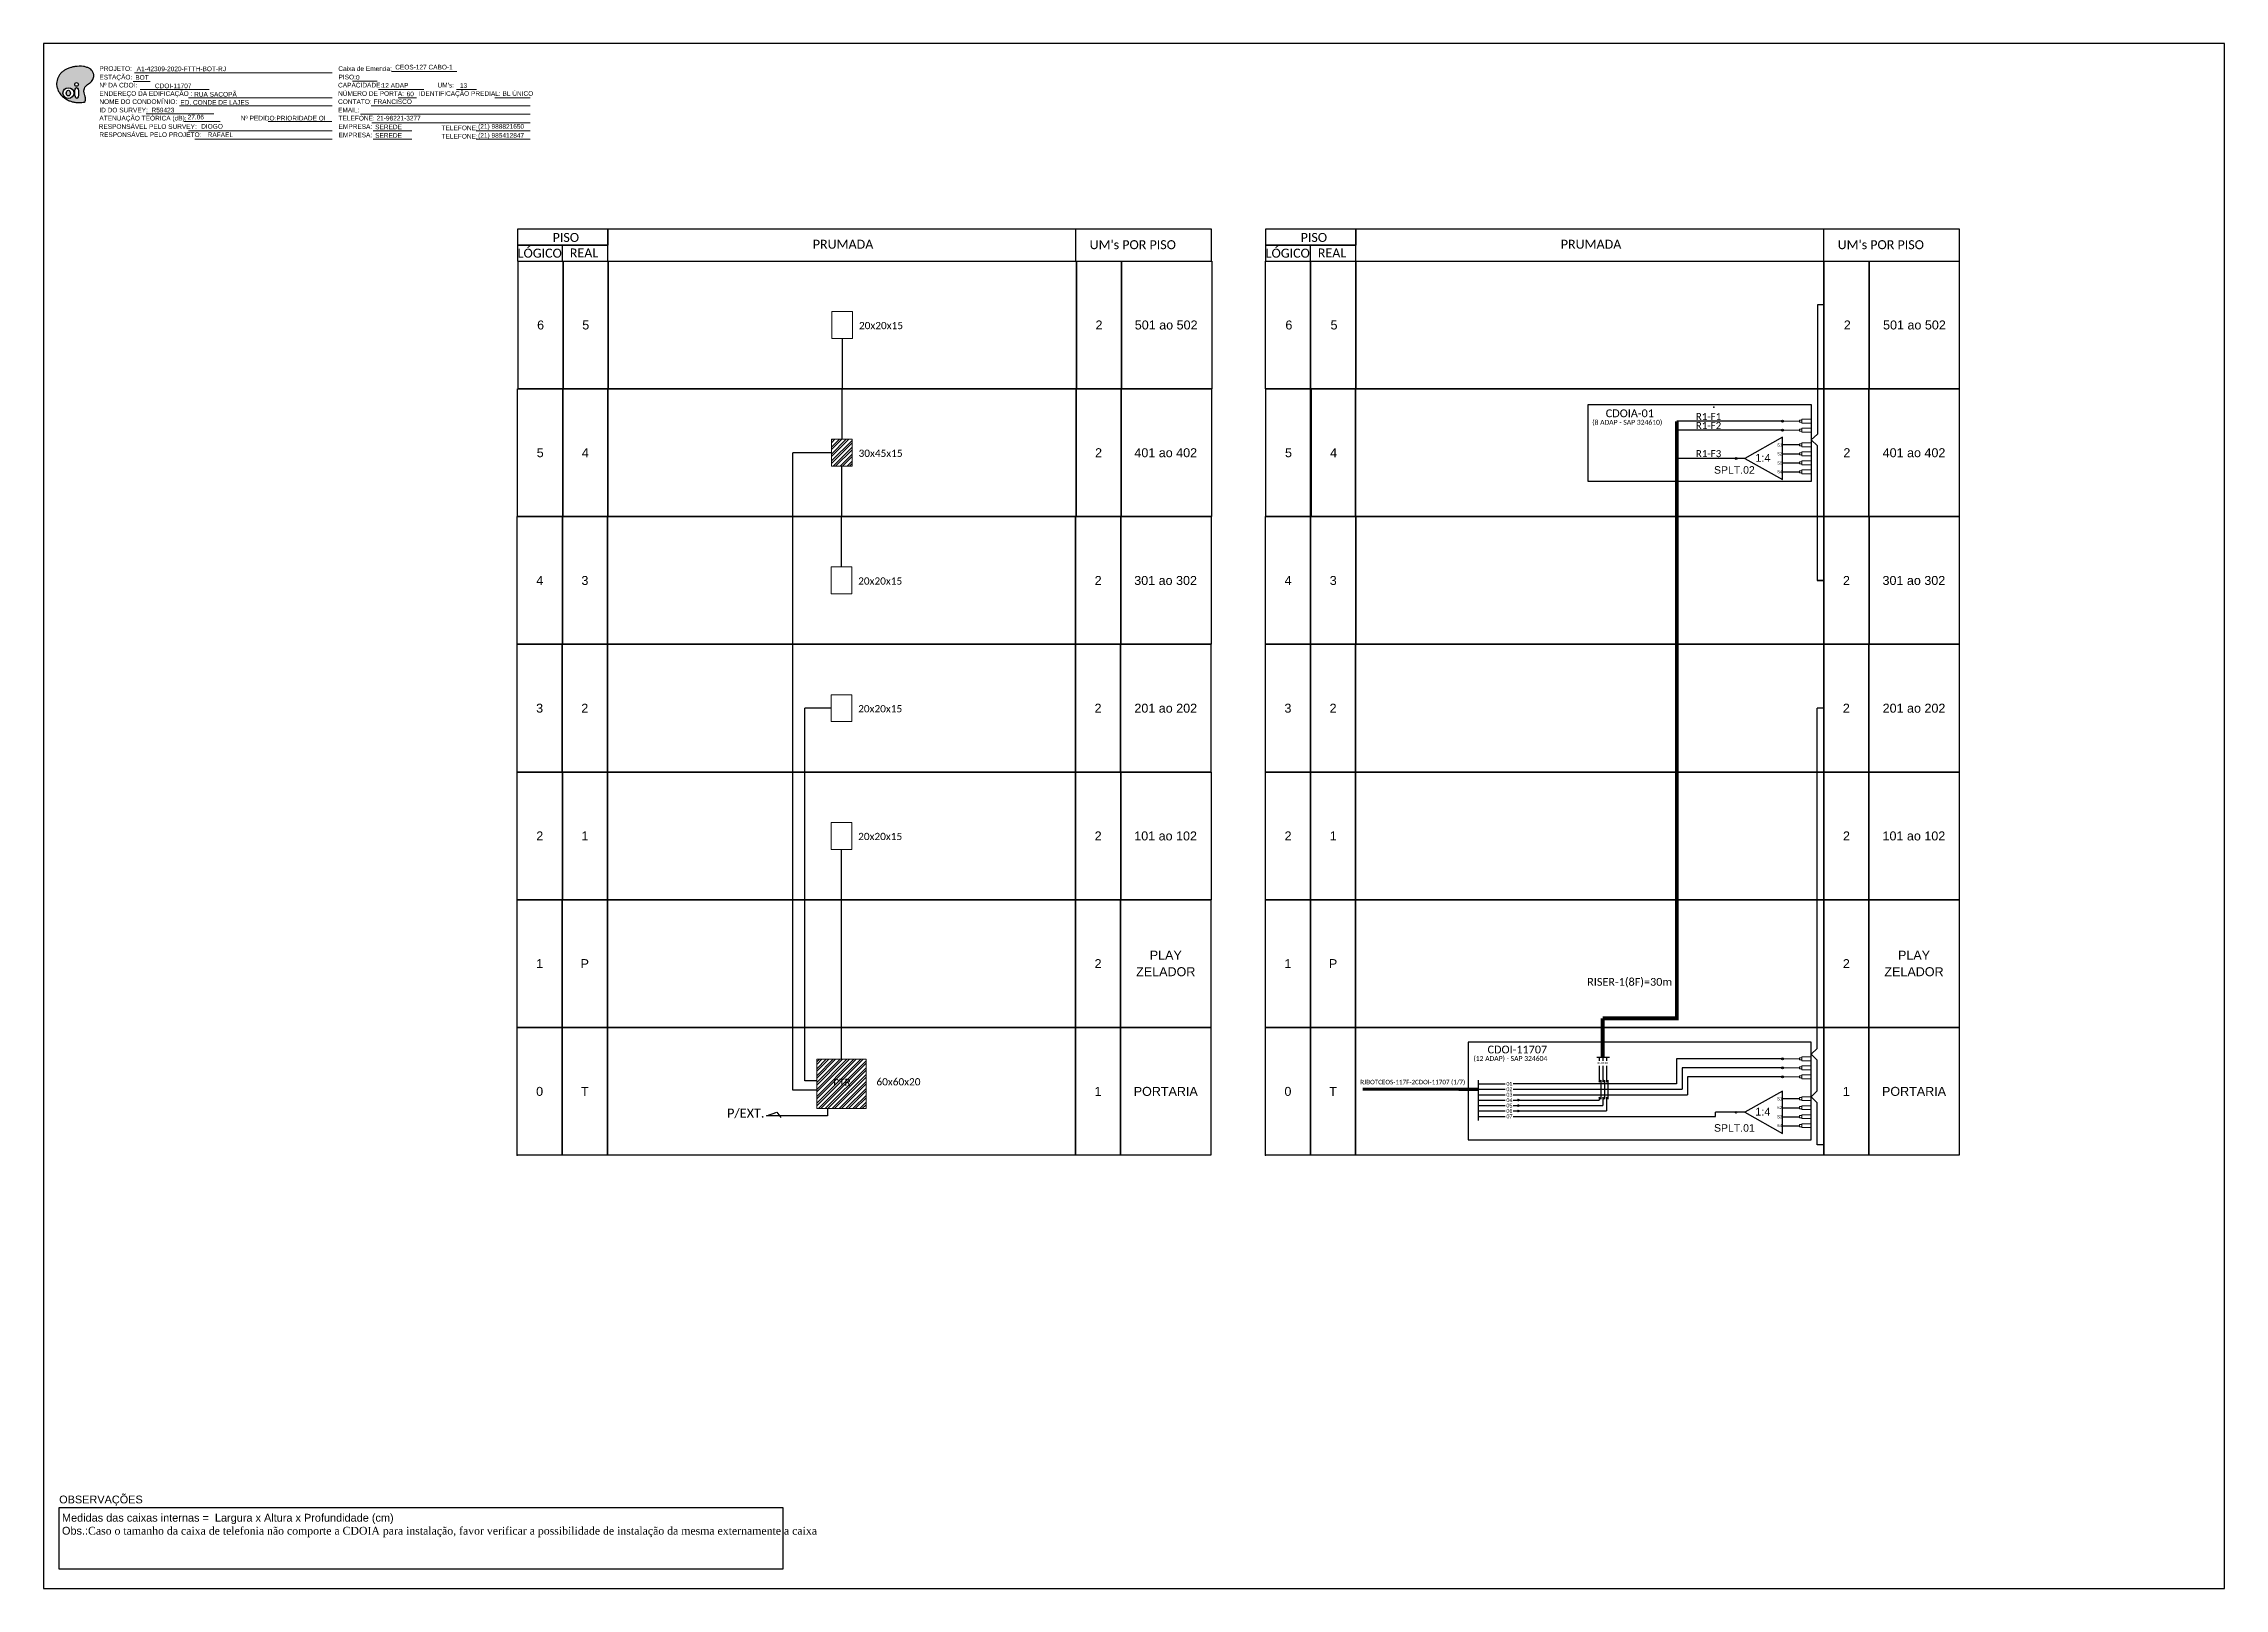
# Model space of a CAD drawing. Header units: inches. Extents: x 733 to 2495, y 5 to 599.
# Drawn here: x 733 to 1572, y 5 to 599 of the extents above; entities that cross this region are included whole.
import ezdxf
from ezdxf.enums import TextEntityAlignment as Align

# ---------------------------------------------------------------- set-up
doc = ezdxf.new("R2010")
doc.units = ezdxf.units.IN
doc.header["$MEASUREMENT"] = 0
doc.layers.add('SURVEYS_LEGENDAS', color=7, linetype='Continuous')
doc.styles.add('ARIAL', font='arial.ttf')
doc.styles.add('WMF-Calibri0', font='CALIBRI.TTF')

# ---------------------------------------------------------------- blocks, each defined once
blk = doc.blocks.new('A$C415C251F')
at = {"color": 3}
blk.add_point((0, 0), dxfattribs=at)
blk = doc.blocks.new('LEG_CDOIA8_C-SPLT_DIR')
at = {"color": 3}
blk.add_blockref('A$C415C251F', (0, 0), dxfattribs=at)
at = {"color": 1, "style": 'WMF-Calibri0', "flags": 4}
blk.add_attdef('CDO', (-26.84, -2.61), '', height=2, dxfattribs=at)
blk.add_attdef('MODELO', text='', height=1.5, dxfattribs=at).set_placement((-22.23, -4.54), align=Align.CENTER)
at = {"style": 'ARIAL', "flags": 4}
blk.add_attdef('SPLITAGEM', text='', height=1.5, dxfattribs=at).set_placement((-18.36, -12.59), align=Align.CENTER)
blk = doc.blocks.new('SPLT_1-4_SC-APC')
at = {"color": 1, "linetype": 'Continuous', "ltscale": 2.5}
for points in [[(-7.37, -1.53), (-17.04, -6.98), (-7.37, -12.43), (-7.37, -1.53)], [(-17.04, -6.98), (-19.26, -6.98)]]:
    blk.add_lwpolyline(points, dxfattribs=at)
at = {"color": 3, "linetype": 'Continuous', "ltscale": 2.5}
for points in [[(-2.99, -3.51), (-7.37, -3.51)], [(-7.37, -5.82), (-2.99, -5.82)], [(-7.37, -8.12), (-2.99, -8.12)], [(-7.37, -10.43), (-2.99, -10.43)]]:
    blk.add_lwpolyline(points, dxfattribs=at)
at = {"color": 3, "lineweight": 0}
for points in [[(-2.99, -3.22), (-2.41, -3.22), (-2.41, -3.8), (-2.99, -3.8)], [(-2.99, -5.53), (-2.41, -5.53), (-2.41, -6.1), (-2.99, -6.1)], [(-2.99, -7.84), (-2.41, -7.84), (-2.41, -8.41), (-2.99, -8.41)], [(-2.99, -10.14), (-2.41, -10.14), (-2.41, -10.72), (-2.99, -10.72)]]:
    blk.add_lwpolyline(points, close=True, dxfattribs=at)
for points in [[(-2.41, -3.02), (-2.41, -4)], [(-2.41, -3.02), (0, -3.02)], [(-2.41, -4), (0, -4)], [(-2.41, -5.32), (-2.41, -6.31)], [(-2.41, -5.32), (0, -5.32)], [(-2.41, -6.31), (0, -6.31)], [(-2.41, -7.63), (-2.41, -8.62)], [(-2.41, -7.63), (0, -7.63)], [(-2.41, -8.62), (0, -8.62)], [(-2.41, -9.94), (-2.41, -10.92)], [(-2.41, -9.94), (0, -9.94)], [(-2.41, -10.92), (0, -10.92)]]:
    blk.add_lwpolyline(points, dxfattribs=at)
at = {"color": 1, "style": 'ARIAL'}
for s, height, p in [('S1', 0.75, (-8.74, -3.91)), ('S2', 0.75, (-8.74, -6.17)), ('1:4', 2, (-14.35, -7.83)), ('S3', 0.75, (-8.74, -8.52)), ('S4', 0.75, (-8.74, -10.78))]:
    blk.add_text(s, height=height, dxfattribs=at).set_placement(p)
blk = doc.blocks.new('OI')
h = blk.add_hatch(color=40)
edge = h.paths.add_edge_path()
edge.add_spline(control_points=[(4.35, -0.67), (3.92, -0.99), (3.26, -1.5), (2.81, -2.59), (2.9, -3.5), (3.06, -4.27), (3.31, -4.85), (3.37, -5.39), (3.4, -5.88), (3.2, -6.4), (2.54, -6.61), (1.65, -6.63), (0.55, -6.67), (-0.56, -6.42), (-1.61, -6.14), (-2.77, -5.61), (-3.92, -4.77), (-4.89, -3.7), (-5.34, -2.65), (-5.6, -1.94), (-5.85, -0.96), (-5.71, 0.47), (-5.1, 2.02), (-4.14, 3.02), (-3.3, 3.61), (-2.37, 4.16), (-1.36, 4.44), (-0.56, 4.7), (0.79, 4.85), (2.24, 4.97), (3.79, 4.57), (4.67, 4.21), (5.44, 3.65), (5.76, 2.99), (6.03, 2.21), (6.01, 1.46), (5.72, 0.64), (5.31, 0.08), (4.88, -0.38), (4.51, -0.55), (4.35, -0.67)], knot_values=[0, 0, 0, 0, 1.60434, 2.417191, 3.427595, 4.282808, 4.776746, 5.304182, 5.888771, 6.258406, 6.858137, 7.79129, 8.986195, 10.124242, 11.187857, 12.242908, 13.953784, 15.414161, 16.515391, 17.349188, 17.675853, 19.552021, 21.515531, 22.568638, 23.63245, 24.621084, 25.782718, 26.745347, 27.142653, 29.870543, 31.004649, 31.921532, 32.709589, 33.801391, 34.042471, 35.192333, 35.971461, 36.628871, 37.254359, 37.836911, 37.836911, 37.836911, 37.836911], degree=3, periodic=0)
h.paths.add_polyline_path([(1.13, -0.87, -1), (-0.04, -0.87, -1)], flags=16)
edge = h.paths.add_edge_path(flags=16)
edge.add_ellipse((0.56, -3.59), major_axis=(-0.02, 1.71), ratio=0.361305, start_angle=0, end_angle=360)
h.paths.add_polyline_path([(-0.36, -3.62, -1), (-3.8, -3.62, -1)], flags=16)
edge = h.paths.add_edge_path(flags=0)
edge.add_ellipse((-2.08, -3.62), major_axis=(0, 0.885), ratio=0.758294, start_angle=0, end_angle=360)
at = {"color": 40}
for centre, radius in [((-2.08, -3.62), 1.72), ((0.54, -0.87), 0.587)]:
    blk.add_circle(centre, radius, dxfattribs=at)
blk.add_ellipse((-2.08, -3.62), major_axis=(0, 0.885), ratio=0.758294, start_param=-3.141592653589792, end_param=3.141592653589792, dxfattribs=at)
blk.add_ellipse((0.56, -3.59), major_axis=(-0.02, 1.71), ratio=0.361305, dxfattribs=at)
at = {"color": 40, "start_tangent": (-0.800898, -0.598801), "end_tangent": (-0.800898, -0.598801)}
blk.add_spline([(4.35, -0.67), (3.2, -1.78), (2.9, -2.54), (2.92, -3.55), (3.12, -4.38), (3.28, -4.85), (3.37, -5.37), (3.35, -5.95), (3.2, -6.29), (2.66, -6.55), (1.73, -6.63), (0.54, -6.62), (-0.58, -6.41), (-1.6, -6.11), (-2.56, -5.67), (-3.95, -4.67), (-4.89, -3.56), (-5.37, -2.56), (-5.64, -1.78), (-5.72, -1.46), (-5.63, 0.42), (-4.84, 2.22), (-4.13, 2.99), (-3.27, 3.62), (-2.4, 4.09), (-1.3, 4.47), (-0.37, 4.72), (0.02, 4.77), (2.75, 4.8), (3.85, 4.53), (4.69, 4.16), (5.31, 3.68), (5.85, 2.73), (5.93, 2.5), (5.94, 1.35), (5.67, 0.62), (5.29, 0.08), (4.84, -0.36), (4.35, -0.67)], degree=3, dxfattribs=at)

msp = doc.modelspace()

# ---------------------------------------------------------------- hatches: boundary and pattern name
h = msp.add_hatch(color=3)
h.dxf.hatch_style = 1
edge = h.paths.add_edge_path()
edge.add_arc((1401.88, 453.95), 0.385, 0, 360)
h = msp.add_hatch()
h.set_pattern_fill('STEEL', color=1, scale=15, style=0)
h.set_pattern_definition([(45, (867.1463, 146.6915), (-1.325825, 1.325825), []), (45, (867.1463, 147.629), (-1.325825, 1.325825), [])])
h.paths.add_polyline_path([(1030.51, 208.61), (1049.48, 208.61), (1049.48, 189.64), (1030.51, 189.64)])
h.paths.add_polyline_path([(1036.19, 447), (1044.13, 447), (1044.13, 436.66), (1036.19, 436.66)])
h = msp.add_hatch(color=3)
h.dxf.hatch_style = 1
edge = h.paths.add_edge_path()
edge.add_arc((1401.88, 450.49), 0.385, 0, 360)
h = msp.add_hatch(color=3)
h.dxf.hatch_style = 1
edge = h.paths.add_edge_path()
edge.add_arc((1384.07, 439.65), 0.385, 0, 360)
h = msp.add_hatch(color=3)
h.dxf.hatch_style = 1
edge = h.paths.add_edge_path()
edge.add_arc((1401.83, 208.75), 0.385, 0, 360)
h = msp.add_hatch(color=3)
h.dxf.hatch_style = 1
edge = h.paths.add_edge_path()
edge.add_arc((1401.83, 205.3), 0.385, 0, 360)
h = msp.add_hatch(color=3)
h.dxf.hatch_style = 1
edge = h.paths.add_edge_path()
edge.add_arc((1401.83, 201.84), 0.385, 0, 360)
h = msp.add_hatch(color=3)
h.dxf.hatch_style = 1
edge = h.paths.add_edge_path()
edge.add_arc((1300.27, 192.89), 0.308, 0, 360)
h = msp.add_hatch(color=3)
h.dxf.hatch_style = 1
edge = h.paths.add_edge_path()
edge.add_arc((1300.27, 192.89), 0.308, 0, 360)
h = msp.add_hatch(color=3)
h.dxf.hatch_style = 1
edge = h.paths.add_edge_path()
edge.add_arc((1300.27, 190.8), 0.308, 0, 360)
h = msp.add_hatch(color=3)
h.dxf.hatch_style = 1
edge = h.paths.add_edge_path()
edge.add_arc((1300.27, 190.8), 0.308, 0, 360)
h = msp.add_hatch(color=3)
h.dxf.hatch_style = 1
edge = h.paths.add_edge_path()
edge.add_arc((1300.27, 188.71), 0.308, 0, 360)
h = msp.add_hatch(color=3)
h.dxf.hatch_style = 1
edge = h.paths.add_edge_path()
edge.add_arc((1300.27, 188.71), 0.308, 0, 360)
h = msp.add_hatch(color=3)
h.dxf.hatch_style = 1
edge = h.paths.add_edge_path()
edge.add_arc((1384.01, 188.21), 0.29, 0, 360)

# ---------------------------------------------------------------- linework, layer by layer
at = {"color": 3}
for p, q in [((1417.79, 498.64), (1415.31, 498.64)), ((1415.31, 498.64), (1415.31, 449.01)), ((1415.31, 449.01), (1412.96, 446.74)), ((1412.96, 446.74), (1415.31, 444.48)), ((1415.31, 392.71), (1415.31, 444.48)), ((1021.29, 196.75), (1021.29, 441.83)), ((1036.19, 441.83), (1021.29, 441.83)), ((1415.26, 392.71), (1417.79, 392.71)), ((1417.79, 392.71), (1415.31, 392.71)), ((1030.51, 196.75), (1021.29, 196.75))]:
    msp.add_line(p, q, dxfattribs=at)
at = {"color": 1}
for p, q in [((1327.14, 430.78), (1327.14, 460.35)), ((1327.14, 460.35), (1412.96, 460.35)), ((1412.96, 460.35), (1412.96, 430.78)), ((1412.96, 430.78), (1327.14, 430.78)), ((1412.91, 215.15), (1281.06, 215.15)), ((1281.06, 215.15), (1281.06, 177.63)), ((1412.91, 177.63), (1412.91, 215.15)), ((1281.06, 177.63), (1412.93, 177.63))]:
    msp.add_line(p, q, dxfattribs=at)
at = {"color": 0}
for p, q in [((1025.9, 200.28), (1025.9, 343.6)), ((1036.03, 343.6), (1025.9, 343.6)), ((1040, 208.61), (1040, 289.31)), ((1040, 255.2), (1040, 274.54)), ((1030.51, 200.28), (1025.9, 200.28))]:
    msp.add_line(p, q, dxfattribs=at)
at = {"color": 5}
for p, q in [((1331.38, 206.05), (1331.38, 199.74)), ((1332.77, 206.05), (1332.77, 199.74)), ((1334.16, 206.05), (1334.16, 199.74)), ((1331.38, 194.06), (1331.38, 192.89)), ((1332.77, 194.06), (1332.77, 190.8)), ((1334.16, 194.06), (1334.16, 188.71))]:
    msp.add_line(p, q, dxfattribs=at)
for points in [[(733.23, 5.14), (1571.79, 5.14), (1571.79, 599.14), (733.23, 599.14), (733.23, 5.14)], [(932.8, 515.5), (932.8, 521.67)], [(950.16, 515.5), (1182.29, 515.5), (1182.29, 527.84), (950.16, 527.84), (950.16, 527.84), (950.16, 521.67)], [(1130.16, 515.5), (1130.16, 527.84)], [(1220.43, 515.5), (1220.43, 521.67)], [(1237.79, 515.5), (1469.92, 515.5), (1469.92, 527.84), (1237.79, 527.84), (1237.79, 527.84), (1237.79, 521.67)], [(1417.79, 515.5), (1417.79, 527.84)], [(1040.32, 485.77), (1040.16, 447)], [(1040, 397.89), (1040.16, 436.66)], [(1401.83, 201.84), (1365.36, 201.84)], [(1365.36, 201.84), (1365.36, 194.97)], [(1284.96, 194.97), (1295.24, 194.97)], [(1298.28, 194.97), (1300.58, 194.97)], [(1300.27, 194.97), (1365.36, 194.97)]]:
    msp.add_lwpolyline(points)
at = {"color": 7, "lineweight": 0}
for points in [[(768.22, 587.88), (844.19, 587.88)], [(867.03, 588.37), (892.16, 588.37)], [(767.7, 584.61), (774.25, 584.61)], [(770.36, 581.53), (796.93, 581.53)], [(851.98, 584.65), (861.47, 584.65)], [(862.03, 581.53), (879.39, 581.53)], [(891.98, 581.53), (899.64, 581.53)], [(772.68, 572.12), (798.74, 572.12)], [(785.52, 575.19), (844.19, 575.19)], [(788.93, 578.3), (844.19, 578.3)], [(855.11, 571.95), (920.38, 571.95)], [(859.15, 575.19), (920.38, 575.19)], [(869.62, 578.3), (876.56, 578.3)], [(906.79, 578.3), (920.35, 578.3)], [(787.22, 569.15), (801.16, 569.15)], [(788.93, 565.6), (844.19, 565.6)], [(791.42, 562.36), (844.19, 562.36)], [(819.55, 569.16), (844.04, 569.16)], [(859.4, 568.71), (920.38, 568.71)], [(860, 565.6), (874.8, 565.6)], [(860, 562.36), (874.8, 562.36)], [(899.61, 565.6), (920.38, 565.6)], [(899.61, 562.36), (920.38, 562.36)]]:
    msp.add_lwpolyline(points, dxfattribs=at)
for points in [[(915.44, 521.67), (950.16, 521.67), (950.16, 527.84), (915.44, 527.84)], [(915.44, 515.5), (950.16, 515.5), (950.16, 521.67), (915.44, 521.67)], [(1203.07, 521.67), (1237.79, 521.67), (1237.79, 527.84), (1203.07, 527.84)], [(1203.07, 515.5), (1237.79, 515.5), (1237.79, 521.67), (1203.07, 521.67)], [(915.66, 515.5), (933.02, 515.5), (933.02, 466.39), (915.66, 466.39)], [(933.02, 515.5), (950.37, 515.5), (950.37, 466.39), (933.02, 466.39)], [(950.37, 515.5), (1130.37, 515.5), (1130.37, 466.39), (950.37, 466.39)], [(1130.37, 515.5), (1147.73, 515.5), (1147.73, 466.39), (1130.37, 466.39)], [(1147.73, 515.5), (1182.45, 515.5), (1182.45, 466.39), (1147.73, 466.39)], [(1203.07, 515.5), (1220.43, 515.5), (1220.43, 466.39), (1203.07, 466.39)], [(1220.43, 515.5), (1237.79, 515.5), (1237.79, 466.39), (1220.43, 466.39)], [(1237.79, 515.5), (1417.79, 515.5), (1417.79, 466.39), (1237.79, 466.39)], [(1417.79, 515.5), (1435.15, 515.5), (1435.15, 466.39), (1417.79, 466.39)], [(1435.15, 515.5), (1469.87, 515.5), (1469.87, 466.39), (1435.15, 466.39)], [(915.5, 466.39), (932.85, 466.39), (932.85, 417.27), (915.5, 417.27)], [(932.85, 466.39), (950.21, 466.39), (950.21, 417.27), (932.85, 417.27)], [(950.21, 466.39), (1130.21, 466.39), (1130.21, 417.27), (950.21, 417.27)], [(1130.21, 466.39), (1147.57, 466.39), (1147.57, 417.27), (1130.21, 417.27)], [(1147.57, 466.39), (1182.29, 466.39), (1182.29, 417.27), (1147.57, 417.27)], [(1203.23, 466.39), (1220.59, 466.39), (1220.59, 417.27), (1203.23, 417.27)], [(1220.38, 466.39), (1237.74, 466.39), (1237.74, 417.27), (1220.38, 417.27)], [(1237.74, 466.39), (1417.74, 466.39), (1417.74, 417.27), (1237.74, 417.27)], [(1417.74, 466.39), (1435.09, 466.39), (1435.09, 417.27), (1417.74, 417.27)], [(1435.09, 466.39), (1469.81, 466.39), (1469.81, 417.27), (1435.09, 417.27)], [(915.33, 417.27), (932.69, 417.27), (932.69, 368.16), (915.33, 368.16)], [(932.69, 417.27), (950.05, 417.27), (950.05, 368.16), (932.69, 368.16)], [(950.05, 417.27), (1130.05, 417.27), (1130.05, 368.16), (950.05, 368.16)], [(1130.05, 417.27), (1147.41, 417.27), (1147.41, 368.16), (1130.05, 368.16)], [(1147.41, 417.27), (1182.13, 417.27), (1182.13, 368.16), (1147.41, 368.16)], [(1203.07, 417.27), (1220.43, 417.27), (1220.43, 368.16), (1203.07, 368.16)], [(1220.43, 417.27), (1237.79, 417.27), (1237.79, 368.16), (1220.43, 368.16)], [(1237.79, 417.27), (1417.79, 417.27), (1417.79, 368.16), (1237.79, 368.16)], [(1417.79, 417.27), (1435.15, 417.27), (1435.15, 368.16), (1417.79, 368.16)], [(1435.15, 417.27), (1469.87, 417.27), (1469.87, 368.16), (1435.15, 368.16)], [(915.28, 368.16), (932.64, 368.16), (932.64, 319.04), (915.28, 319.04)], [(932.64, 368.16), (950, 368.16), (950, 319.04), (932.64, 319.04)], [(950, 368.16), (1130, 368.16), (1130, 319.04), (950, 319.04)], [(1130, 368.16), (1147.36, 368.16), (1147.36, 319.04), (1130, 319.04)], [(1147.36, 368.16), (1182.07, 368.16), (1182.07, 319.04), (1147.36, 319.04)], [(1203.02, 368.16), (1220.38, 368.16), (1220.38, 319.04), (1203.02, 319.04)], [(1220.38, 368.16), (1237.74, 368.16), (1237.74, 319.04), (1220.38, 319.04)], [(1237.74, 368.16), (1417.74, 368.16), (1417.74, 319.04), (1237.74, 319.04)], [(1417.74, 368.16), (1435.09, 368.16), (1435.09, 319.04), (1417.74, 319.04)], [(1435.09, 368.16), (1469.81, 368.16), (1469.81, 319.04), (1435.09, 319.04)], [(915.33, 319.04), (932.69, 319.04), (932.69, 269.93), (915.33, 269.93)], [(932.69, 319.04), (950.05, 319.04), (950.05, 269.93), (932.69, 269.93)], [(950.05, 319.04), (1130.05, 319.04), (1130.05, 269.93), (950.05, 269.93)], [(1130.05, 319.04), (1147.41, 319.04), (1147.41, 269.93), (1130.05, 269.93)], [(1147.41, 319.04), (1182.13, 319.04), (1182.13, 269.93), (1147.41, 269.93)], [(1203.07, 319.04), (1220.43, 319.04), (1220.43, 269.93), (1203.07, 269.93)], [(1220.38, 319.04), (1237.74, 319.04), (1237.74, 269.93), (1220.38, 269.93)], [(1237.74, 319.04), (1417.74, 319.04), (1417.74, 269.93), (1237.74, 269.93)], [(1417.74, 319.04), (1435.09, 319.04), (1435.09, 269.93), (1417.74, 269.93)], [(1435.09, 319.04), (1469.81, 319.04), (1469.81, 269.93), (1435.09, 269.93)], [(915.28, 269.93), (932.64, 269.93), (932.64, 220.81), (915.28, 220.81)], [(932.64, 269.93), (950, 269.93), (950, 220.81), (932.64, 220.81)], [(950, 269.93), (1130, 269.93), (1130, 220.81), (950, 220.81)], [(1130, 269.93), (1147.36, 269.93), (1147.36, 220.81), (1130, 220.81)], [(1147.36, 269.93), (1182.07, 269.93), (1182.07, 220.81), (1147.36, 220.81)], [(1203.02, 269.93), (1220.38, 269.93), (1220.38, 220.81), (1203.02, 220.81)], [(1220.38, 269.93), (1237.74, 269.93), (1237.74, 220.81), (1220.38, 220.81)], [(1237.74, 269.93), (1417.74, 269.93), (1417.74, 220.81), (1237.74, 220.81)], [(1417.74, 269.93), (1435.09, 269.93), (1435.09, 220.81), (1417.74, 220.81)], [(1435.09, 269.93), (1469.81, 269.93), (1469.81, 220.81), (1435.09, 220.81)], [(915.28, 220.81), (932.64, 220.81), (932.64, 171.69), (915.28, 171.69)], [(932.64, 220.81), (950, 220.81), (950, 171.69), (932.64, 171.69)], [(950, 220.81), (1130, 220.81), (1130, 171.69), (950, 171.69)], [(1130, 220.81), (1147.36, 220.81), (1147.36, 171.69), (1130, 171.69)], [(1147.36, 220.81), (1182.07, 220.81), (1182.07, 171.69), (1147.36, 171.69)], [(1203.02, 220.81), (1220.38, 220.81), (1220.38, 171.69), (1203.02, 171.69)], [(1220.38, 220.81), (1237.74, 220.81), (1237.74, 171.69), (1220.38, 171.69)], [(1237.74, 220.81), (1417.74, 220.81), (1417.74, 171.69), (1237.74, 171.69)], [(1417.74, 220.81), (1435.09, 220.81), (1435.09, 171.69), (1417.74, 171.69)], [(1435.09, 220.81), (1469.81, 220.81), (1469.81, 171.69), (1435.09, 171.69)]]:
    msp.add_lwpolyline(points, close=True)
at = {"color": 0, "lineweight": 0}
for points in [[(1036.35, 496.12), (1044.29, 496.12), (1044.29, 485.77), (1036.35, 485.77)], [(1036.03, 397.89), (1043.97, 397.89), (1043.97, 387.54), (1036.03, 387.54)], [(1036.03, 348.77), (1043.97, 348.77), (1043.97, 338.43), (1036.03, 338.43)], [(1036.03, 299.66), (1043.97, 299.66), (1043.97, 289.31), (1036.03, 289.31)]]:
    msp.add_lwpolyline(points, close=True, dxfattribs=at)
at = {"color": 5, "const_width": 1.5}
for points in [[(1361.23, 453.95), (1361.23, 224.33), (1332.77, 224.33)], [(1332.77, 209.47), (1332.77, 224.33)]]:
    msp.add_lwpolyline(points, dxfattribs=at)
at = {"color": 5}
for points in [[(1401.88, 453.95), (1361.23, 453.95)], [(1401.88, 450.49), (1361.23, 450.49)], [(1384.07, 439.65), (1361.23, 439.65)], [(1330.53, 209.47), (1335.32, 209.47)], [(1331.39, 209.47), (1331.39, 208.06)], [(1332.77, 209.47), (1332.77, 208.06)], [(1334.16, 209.47), (1334.16, 208.06)], [(1300.27, 192.89), (1331.38, 192.89)], [(1331.38, 199.74), (1331.98, 200.58), (1331.98, 193.29), (1331.38, 194.06)], [(1332.77, 199.74), (1333.37, 200.58), (1333.37, 193.29), (1332.77, 194.06)], [(1334.16, 199.74), (1334.76, 200.58), (1334.76, 193.29), (1334.16, 194.06)], [(1299.96, 188.71), (1334.16, 188.71)], [(1300.58, 190.8), (1332.77, 190.8)]]:
    msp.add_lwpolyline(points, dxfattribs=at)
at = {"color": 3, "lineweight": 0}
for points in [[(1401.88, 453.95), (1408.45, 453.95)], [(1409.32, 454.69), (1409.32, 453.21)], [(1409.32, 454.69), (1412.94, 454.69)], [(1409.32, 453.21), (1412.94, 453.21)], [(1401.88, 450.49), (1408.45, 450.49)], [(1409.32, 451.23), (1409.32, 449.75)], [(1409.32, 451.23), (1412.94, 451.23)], [(1409.32, 449.75), (1412.94, 449.75)], [(1401.83, 208.75), (1408.4, 208.75)], [(1401.83, 205.3), (1408.4, 205.3)], [(1401.83, 201.84), (1408.4, 201.84)], [(1409.26, 209.49), (1412.89, 209.49)], [(1409.26, 209.49), (1409.26, 208.01)], [(1409.26, 208.01), (1412.89, 208.01)], [(1409.26, 206.04), (1412.89, 206.04)], [(1409.26, 206.04), (1409.26, 204.56)], [(1409.26, 204.56), (1412.89, 204.56)], [(1409.26, 202.58), (1409.26, 201.1)], [(1409.26, 202.58), (1412.89, 202.58)], [(1409.26, 201.1), (1412.89, 201.1)]]:
    msp.add_lwpolyline(points, dxfattribs=at)
for points in [[(1408.45, 454.38), (1409.32, 454.38), (1409.32, 453.52), (1408.45, 453.52)], [(1408.45, 450.92), (1409.32, 450.92), (1409.32, 450.06), (1408.45, 450.06)], [(1408.4, 209.18), (1409.26, 209.18), (1409.26, 208.33), (1408.4, 208.33)], [(1408.4, 205.73), (1409.26, 205.73), (1409.26, 204.87), (1408.4, 204.87)], [(1408.4, 202.27), (1409.26, 202.27), (1409.26, 201.41), (1408.4, 201.41)]]:
    msp.add_lwpolyline(points, close=True, dxfattribs=at)
at = {"color": 1, "lineweight": 0}
for points in [[(1036.19, 447), (1044.13, 447), (1044.13, 436.66), (1036.19, 436.66)], [(1030.51, 208.61), (1049.48, 208.61), (1049.48, 189.64), (1030.51, 189.64)]]:
    msp.add_lwpolyline(points, close=True, dxfattribs=at)
at = {"color": 3}
for points in [[(1415.26, 215.63), (1415.26, 343.6)], [(1417.74, 343.6), (1415.26, 343.6)], [(1415.26, 205.5), (1415.26, 208.24), (1412.91, 210.5), (1415.26, 212.77), (1415.26, 215.63)], [(1401.83, 208.75), (1361.17, 208.75)], [(1361.17, 208.75), (1361.17, 199.15)], [(1415.26, 189.16), (1415.26, 191.9), (1412.91, 194.16), (1415.26, 196.42), (1415.26, 205.5)], [(1285.02, 199.15), (1295.24, 199.15), (1295.24, 199.15)], [(1300.58, 199.15), (1298.28, 199.15)], [(1361.17, 199.15), (1300.27, 199.15)], [(1417.74, 175.65), (1415.26, 175.65), (1415.26, 189.16)]]:
    msp.add_lwpolyline(points, dxfattribs=at)
at = {"color": 2}
for points in [[(1401.83, 205.3), (1363.26, 205.3)], [(1363.26, 205.3), (1363.26, 197.06)], [(1284.96, 197.06), (1295.24, 197.06)], [(1298.28, 197.06), (1300.58, 197.06)], [(1300.27, 197.06), (1363.26, 197.06)]]:
    msp.add_lwpolyline(points, dxfattribs=at)
at = {"color": 1, "const_width": 1.2}
msp.add_lwpolyline([(1240.39, 197.07), (1284.96, 197.06)], dxfattribs=at)
at = {"color": 1}
for points in [[(1284.96, 185.07), (1284.96, 200.51)], [(1284.96, 190.8), (1295.24, 190.8)], [(1298.28, 190.8), (1300.58, 190.8)]]:
    msp.add_lwpolyline(points, dxfattribs=at)
at = {"color": 150}
for points in [[(1284.96, 192.89), (1295.24, 192.89)], [(1298.28, 192.89), (1300.58, 192.89)]]:
    msp.add_lwpolyline(points, dxfattribs=at)
at = {"color": 0}
for points in [[(1034.59, 189.64), (1034.59, 186.79), (1011.26, 186.79), (1015.2, 188.2), (1016.71, 186.15)], [(733.23, 5.14), (1571.79, 5.14)]]:
    msp.add_lwpolyline(points, dxfattribs=at)
at = {"color": 214}
for points in [[(1284.96, 188.71), (1295.24, 188.71)], [(1298.28, 188.71), (1300.27, 188.71)]]:
    msp.add_lwpolyline(points, dxfattribs=at)
at = {"color": 44}
for points in [[(1284.96, 186.63), (1295.24, 186.63)], [(1298.28, 186.63), (1299.58, 186.63)], [(1299.58, 186.63), (1376.12, 186.63)], [(1382.02, 188.21), (1376.12, 188.21)], [(1376.12, 186.63), (1376.12, 188.21)], [(1383.72, 188.21), (1383.72, 188.21), (1382.02, 188.21)]]:
    msp.add_lwpolyline(points, dxfattribs=at)
at = {"color": 0}
msp.add_lwpolyline([(739.23, 36.21), (1017.48, 36.21), (1017.48, 12.5), (739.23, 12.5)], close=True, dxfattribs=at)
at = {"color": 3}
for centre, radius in [((1401.88, 453.95), 0.385), ((1401.88, 450.49), 0.385), ((1384.07, 439.65), 0.385), ((1401.83, 208.75), 0.385), ((1401.83, 205.3), 0.385), ((1401.83, 201.84), 0.385), ((1300.27, 192.89), 0.308), ((1300.27, 192.89), 0.308), ((1300.27, 190.8), 0.308), ((1300.27, 190.8), 0.308), ((1300.27, 188.71), 0.308), ((1300.27, 188.71), 0.308), ((1384.01, 188.21), 0.29)]:
    msp.add_circle(centre, radius, dxfattribs=at)
for p in [(915.66, 466.39), (1203.39, 466.39), (915.5, 417.27), (1203.23, 417.27), (915.33, 368.16), (1203.07, 368.16), (915.28, 319.04), (1203.02, 319.04), (915.33, 269.93), (1203.07, 269.93), (915.28, 220.81), (1203.02, 220.81), (915.28, 171.69), (1203.02, 171.69)]:
    msp.add_point(p)

# ---------------------------------------------------------------- block references
at = {"color": 7, "xscale": 1.213923925195771, "yscale": 1.213923925533891, "zscale": 1.213923925163967, "rotation": 0.1532895858424417}
msp.add_blockref('OI', (745.25, 584.51), dxfattribs=at)
at = {"color": 3}
ref = msp.add_blockref('LEG_CDOIA8_C-SPLT_DIR', (1375.53, 459.4), dxfattribs=dict(at, xscale=1.5, yscale=1.5, zscale=1.5))
ref.add_attrib('CDO', 'CDOIA-01', (1333.91, 455.48), dxfattribs={"color": 1, "height": 3, "style": 'WMF-Calibri0'})
ref.add_attrib('MODELO', '(8 ADAP - SAP 324610)', dxfattribs={"color": 1, "height": 1.875, "style": 'WMF-Calibri0'}).set_placement((1342.18, 452.59), align=Align.CENTER)
at = {"color": 3, "xscale": 1.5, "yscale": 1.5, "zscale": 1.5}
for p in [(1412.96, 450.12), (1412.91, 198.69)]:
    msp.add_blockref('SPLT_1-4_SC-APC', p, dxfattribs=at)

# ---------------------------------------------------------------- texts
at = {"color": 7, "lineweight": 0, "style": 'ARIAL'}
for s, height, p in [('PROJETO:', 1.793, (754.66, 588.63)), ('ESTAÇÃO:', 1.793, (754.66, 585.35)), ('Caixa de Emenda:', 1.7927, (846.57, 588.63)), ('PISO:', 1.793, (846.64, 585.39)), ('Nº DA CDOI:', 1.7927, (754.66, 582.28)), ('ENDEREÇO DA EDIFICAÇÃO :', 1.7927, (754.66, 579.05)), ('CAPACIDADE:', 1.7927, (846.46, 582.28)), ('NÚMERO DE PORTA:', 1.7927, (846.46, 579.05)), ('IDENTIFICAÇÃO PREDIAL: BL ÚNICO', 1.7927, (877.54, 579.05)), ("UM's:", 1.793, (884.71, 582.28)), ('ATENUAÇÃO TEÓRICA (dB):', 1.7927, (754.66, 569.58)), ('NOME DO CONDOMÍNIO:', 1.7927, (754.66, 575.93)), ('ID DO SURVEY:', 1.7927, (754.66, 572.7)), ('Nº PEDIDO:PRIORIDADE OI', 1.7927, (809.02, 569.59)), ('CONTATO: FRANCISCO', 1.7927, (846.46, 575.93)), ('EMAIL: ', 1.793, (846.46, 572.7)), ('TELEFONE: 21-98221-3277', 1.7927, (846.64, 569.58)), ('RESPONSÁVEL PELO SURVEY:', 1.7927, (754.41, 566.35)), ('RESPONSÁVEL PELO PROJETO:', 1.7927, (754.66, 563.23)), ('EMPRESA:', 1.793, (846.64, 566.35)), ('EMPRESA:', 1.793, (846.64, 563.11)), ('TELEFONE:', 1.793, (886.25, 565.84)), ('TELEFONE:', 1.793, (886.25, 562.61))]:
    msp.add_text(s, height=height, dxfattribs=at).set_placement(p)
at = {"color": 7, "style": 'ARIAL'}
for s, height, p in [('BOT', 1.793, (768.49, 585.26)), ('A1-42309-2020-FTTH-BOT-RJ', 1.7927, (769.01, 588.54)), ('0', 1.79, (853.34, 585.25)), ('CEOS-127 CABO-1', 1.7927, (868.42, 589.21)), ('RUA SACOPÃ', 1.793, (791.09, 578.76)), ('12 ADAP ', 1.793, (863.21, 582.15)), ('60', 1.793, (872.81, 578.9)), ('13', 1.793, (893.33, 582.13)), ('R59423', 1.793, (774.72, 572.7)), ('ED. CONDE DE LAJES', 1.7927, (785.79, 575.65)), ('27.06', 1.793, (788.61, 569.99)), ('DIOGO', 1.793, (793.82, 566.44)), ('RAFAEL', 1.793, (796.31, 563.2)), ('SEREDE', 1.793, (860.71, 566.2)), ('SEREDE', 1.793, (860.71, 562.96)), ('(21) 988821650', 1.7927, (900.31, 566.41)), ('(21) 985412847', 1.7927, (900.31, 562.96))]:
    msp.add_text(s, height=height, dxfattribs=at).set_placement(p)
msp.add_text('CDOI-11707 ', height=1.7927, dxfattribs=at).set_placement((783.4, 581.99), align=Align.CENTER)
for s, height, style, p in [('  LÓGICO', 3.45, 'WMF-Calibri0', (913.07, 516.84)), ('     PISO', 3.45, 'WMF-Calibri0', (922.88, 522.89)), ('    REAL', 3.45, 'WMF-Calibri0', (930.71, 516.92)), ('PRUMADA', 3.45, 'WMF-Calibri0', (1029, 520.27)), ("UM's POR PISO", 3.45, 'WMF-Calibri0', (1135.45, 520.1)), ('  LÓGICO', 3.45, 'WMF-Calibri0', (1200.7, 516.84)), ('     PISO', 3.45, 'WMF-Calibri0', (1210.51, 522.89)), ('    REAL', 3.45, 'WMF-Calibri0', (1218.34, 516.92)), ('PRUMADA', 3.45, 'WMF-Calibri0', (1316.63, 520.27)), ("UM's POR PISO", 3.45, 'WMF-Calibri0', (1423.08, 520.1)), ('20x20x15', 2.78, 'WMF-Calibri0', (1046.76, 489.34)), ('30x45x15', 2.78, 'WMF-Calibri0', (1046.6, 440.23)), ('20x20x15', 2.78, 'WMF-Calibri0', (1046.44, 391.11)), ('20x20x15', 2.78, 'WMF-Calibri0', (1046.44, 342)), ('20x20x15', 2.78, 'WMF-Calibri0', (1046.44, 292.88)), ('60x60x20', 2.78, 'WMF-Calibri0', (1053.48, 198.54)), ('PTR', 2.78, 'WMF-Calibri0', (1036.89, 198.31)), ('P/EXT.', 3.476, 'WMF-Calibri0', (996.05, 186.16)), ('OBSERVAÇÕES', 3, 'ARIAL', (739.21, 37.83))]:
    msp.add_text(s, height=height, dxfattribs=dict(style=style)).set_placement(p)
at = {"style": 'ARIAL'}
for s, height, p in [('6', 3.45, (924.34, 490.95)), ('5', 3.45, (941.69, 490.95)), ('2', 3.45, (1139.05, 490.95)), ('501 ao 502', 3.45, (1164.88, 490.95)), ('6', 3.45, (1212.07, 490.95)), ('5', 3.45, (1229.43, 490.95)), ('2', 3.45, (1426.79, 490.95)), ('501 ao 502', 3.45, (1452.61, 490.95)), ('5', 3.45, (924.17, 441.83)), ('4', 3.45, (941.53, 441.83)), ('2', 3.45, (1138.89, 441.83)), ('401 ao 402', 3.45, (1164.72, 441.83)), ('5', 3.45, (1211.91, 441.83)), ('4', 3.45, (1229.27, 441.83)), ('2', 3.45, (1426.63, 441.83)), ('401 ao 402', 3.45, (1452.45, 441.83)), ('4', 3.45, (924.01, 392.71)), ('3', 3.45, (941.37, 392.71)), ('2', 3.45, (1138.73, 392.71)), ('301 ao 302', 3.45, (1164.66, 392.71)), ('4', 3.45, (1211.75, 392.71)), ('3', 3.45, (1229.11, 392.71)), ('2', 3.45, (1426.47, 392.71)), ('301 ao 302', 3.45, (1452.4, 392.71)), ('3', 3.45, (923.96, 343.6)), ('2', 3.45, (941.32, 343.6)), ('2', 3.45, (1138.68, 343.6)), ('201 ao 202', 3.45, (1164.72, 343.6)), ('3', 3.45, (1211.7, 343.6)), ('2', 3.45, (1229.06, 343.6)), ('2', 3.45, (1426.42, 343.6)), ('201 ao 202', 3.45, (1452.45, 343.6)), ('2', 3.45, (924.01, 294.48)), ('1', 3.45, (941.37, 294.48)), ('2', 3.45, (1138.73, 294.48)), ('101 ao 102', 3.45, (1164.66, 294.48)), ('2', 3.45, (1211.75, 294.48)), ('1', 3.45, (1229.11, 294.48)), ('2', 3.45, (1426.47, 294.48)), ('101 ao 102', 3.45, (1452.4, 294.48)), ('1', 3.45, (923.96, 245.37)), ('P', 3.45, (941.32, 245.37)), ('2', 3.45, (1138.68, 245.37)), ('ZELADOR', 3.45, (1164.72, 242.27)), ('PLAY', 3.45, (1164.72, 248.63)), ('1', 3.45, (1211.7, 245.37)), ('P', 3.45, (1229.06, 245.37)), ('2', 3.45, (1426.42, 245.37)), ('ZELADOR', 3.45, (1452.45, 242.27)), ('PLAY', 3.45, (1452.45, 248.63)), ('01', 0.765, (1331.38, 207.16)), ('02', 0.765, (1332.79, 207.16)), ('03', 0.765, (1334.16, 207.16)), ('0', 3.45, (923.96, 196.25)), ('T', 3.45, (941.32, 196.25)), ('1', 3.45, (1138.68, 196.25)), ('PORTARIA', 3.45, (1164.72, 196.25)), ('0', 3.45, (1211.7, 196.25)), ('T', 3.45, (1229.06, 196.25)), ('02', 1.5, (1296.86, 197.06)), ('03', 1.5, (1296.86, 194.97)), ('01', 1.5, (1296.88, 199.15)), ('04', 1.5, (1296.88, 192.89)), ('1', 3.45, (1426.42, 196.25)), ('PORTARIA', 3.45, (1452.45, 196.25)), ('05', 1.5, (1296.86, 190.8)), ('06', 1.5, (1296.86, 188.71)), ('07', 1.5, (1296.88, 186.63))]:
    msp.add_text(s, height=height, dxfattribs=at).set_placement(p, align=Align.MIDDLE_CENTER)
at = {"color": 5, "style": 'WMF-Calibri0'}
for s, height, p in [('R1-F1', 2.7, (1368.56, 454.39)), ('R1-F2', 2.7, (1368.56, 450.93)), ('R1-F3', 2.7, (1368.56, 440.13)), ('RISER-1(8F)=30m', 3, (1326.77, 236.86))]:
    msp.add_text(s, height=height, dxfattribs=at).set_placement(p)
at = {"color": 1, "style": 'WMF-Calibri0'}
msp.add_text('(12 ADAP) - SAP 324604', height=1.875, dxfattribs=at).set_placement((1297.24, 207.96), align=Align.CENTER)
for s, height, p in [('CDOI-11707 ', 3, (1288.46, 210.85)), ('RJBOTCEOS-117F-2CDOI-11707 (1/7)', 1.7338, (1239.51, 198.96))]:
    msp.add_text(s, height=height, dxfattribs=at).set_placement(p)
at = {"insert": (740.29, 33.81), "char_height": 3, "width": 277.1819, "attachment_point": 1, "style": 'ARIAL'}
msp.add_mtext('Medidas das caixas internas =  Largura x Altura x Profundidade (cm)\\PObs.:{\\fTimes New Roman|b0|i0|c0|p16;Caso o tamanho da caixa de telefonia não comporte a CDOIA para instalação, favor verificar a possibilidade de instalação da mesma externamente a caixa}', dxfattribs=at)
at = {"layer": 'SURVEYS_LEGENDAS', "color": 0, "style": 'ARIAL'}
for s, p in [('SPLT.02', (1375.54, 433.77)), ('SPLT.01', (1375.54, 180.75))]:
    msp.add_text(s, height=2.884, dxfattribs=at).set_placement(p)

doc.saveas('drawing.dxf')
